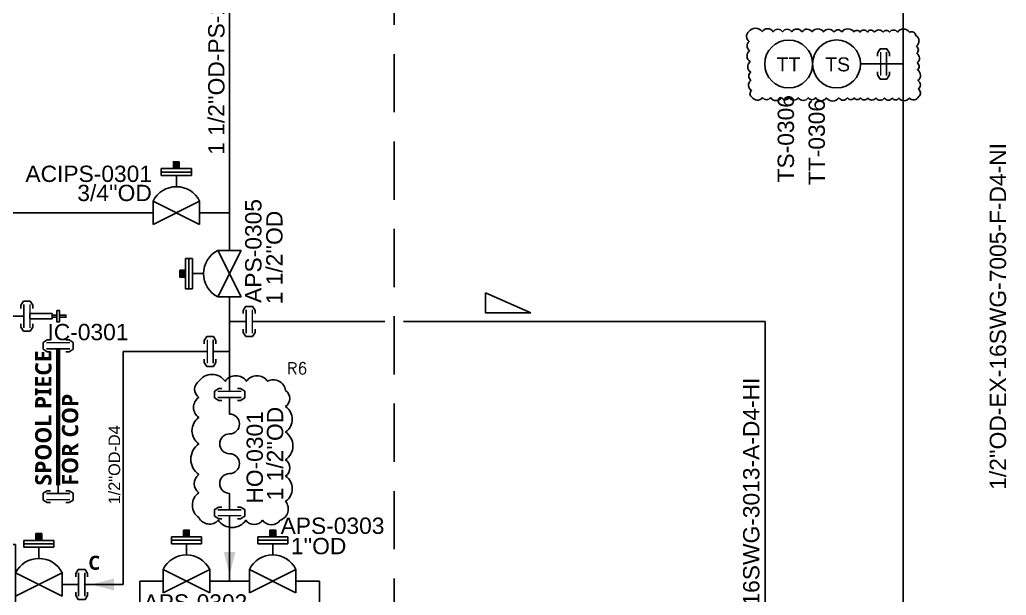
# Model space of a CAD drawing. Header units: millimetres. Extents: x -6754 to 5895, y -4820 to 1016.
# Drawn here: x -2073.1 to -1861.3, y -1598.4 to -1474.9 of the extents above; entities that cross this region are included whole.
import ezdxf

# ---------------------------------------------------------------- set-up
doc = ezdxf.new("R2010")
doc.units = ezdxf.units.MM
doc.linetypes.add('HIDDEN', pattern=[0.375, 0.25, -0.125])
doc.layers.get('0').update_dxf_attribs({"linetype": 'CONTINUOUS'})
for name, color, linetype in [('A---SIGLD-CONN-EL', 7, 'CONTINUOUS'), ('E---INDID------', 7, 'CONTINUOUS'), ('E---INDID-TEXT-25-35', 2, 'CONTINUOUS'), ('P---PEQID------', 7, 'CONTINUOUS'), ('P---PEQID-TEXT-25-35', 2, 'CONTINUOUS'), ('P---PFLGD------', 7, 'CONTINUOUS'), ('P---PHOSD-TEXT-25-35', 2, 'CONTINUOUS'), ('P---PLINB-CIPS112', 7, 'CONTINUOUS'), ('P---PLINB-N201', 7, 'CONTINUOUS'), ('P---PLINB-P190', 7, 'CONTINUOUS'), ('P---PLINB-P258', 7, 'CONTINUOUS'), ('P---PLINB-PRO012', 7, 'CONTINUOUS'), ('P---PLINB-PS102', 7, 'CONTINUOUS'), ('P---PLINB-PS104', 7, 'CONTINUOUS'), ('P---PLINB-PS124', 7, 'CONTINUOUS'), ('P---PLIND-TEXT-25-35', 2, 'CONTINUOUS'), ('P---PVL3D-TEXT-25-35', 2, 'CONTINUOUS'), ('P---PVLSD-TEXT-18-25', 3, 'CONTINUOUS'), ('P---PVLSD-TEXT-25-35', 2, 'CONTINUOUS'), ('P---TANKB-V03', 7, 'CONTINUOUS'), ('VALVE', 6, 'CONTINUOUS')]:
    doc.layers.add(name, color=color, linetype=linetype)
doc.styles.add('ROMANS', font='romans.shx')
doc.styles.add('ROMANT', font='romant.shx')
doc.styles.get("Standard").update_dxf_attribs({"font": 'arial.ttf'})

# ---------------------------------------------------------------- blocks, each defined once
blk = doc.blocks.new('rgyjryjyfrjfhjgfgj')
at = {"color": 0, "linetype": 'ByBlock'}
for p, q in [((716.48, 396.87), (717.39, 397.41)), ((717.39, 397.41), (718.05, 397.41)), ((722.07, 397.41), (721.4, 397.41)), ((722.97, 396.87), (722.07, 397.41)), ((722.97, 395.42), (722.97, 396.87)), ((716.48, 395.42), (717.39, 394.88)), ((717.39, 394.88), (718.05, 394.88)), ((722.07, 394.88), (721.4, 394.88)), ((722.97, 395.42), (722.07, 394.88))]:
    blk.add_line(p, q, dxfattribs=at)
at = {"color": 6, "linetype": 'ByBlock'}
blk.add_line((719.73, 391.95), (719.73, 395.48), dxfattribs=at)
at = {"color": 1, "linetype": 'ByBlock', "lineweight": 15}
blk.add_lwpolyline([(717.23, 396.8), (722.23, 396.8)], dxfattribs=at)
at = {"color": 6, "linetype": 'ByBlock'}
blk.add_lwpolyline([(717.23, 395.48), (722.23, 395.48)], dxfattribs=at)
blk = doc.blocks.new('phi_15825218758')
at = {"color": 0, "linetype": 'ByBlock'}
blk.add_line((-3.24, 3.47), (-3.24, 4.92), dxfattribs=at)
blk.add_blockref('rgyjryjyfrjfhjgfgj', (-719.73, -391.95), dxfattribs=at)
at = {"flags": 1}
for p, rotation in [((0, 4.85), 90), ((0, 0), 270)]:
    blk.add_attdef('PHI_CONNECTIONPOINT', p, '', height=0.1, rotation=rotation, dxfattribs=at)
blk = doc.blocks.new('ADV')
at = {"color": 6}
blk.add_arc((1709.4, 811.99), 5.59, 26.5651, 153.4349, dxfattribs=at)
at = {"layer": 'VALVE'}
for p, q in [((1706.18, 821.46), (1712.63, 821.46)), ((1706.18, 821.46), (1706.18, 819.98)), ((1706.18, 820.72), (1712.63, 820.72)), ((1706.18, 819.98), (1712.63, 819.98)), ((1709.4, 817.58), (1709.4, 819.98)), ((1712.63, 821.46), (1712.63, 819.98)), ((1704.4, 814.49), (1704.4, 809.49)), ((1714.4, 814.49), (1704.4, 809.49)), ((1704.4, 814.49), (1714.4, 809.49)), ((1714.4, 814.49), (1714.4, 809.49))]:
    blk.add_line(p, q, dxfattribs=at)
blk = doc.blocks.new('phi_15863337301')
at = {"color": 0, "linetype": 'ByBlock'}
blk.add_blockref('ADV', (-1709.4, -811.99), dxfattribs=at)
at = {"flags": 1}
blk.add_attdef('PHI_CONNECTIONPOINT', (-5, 0), '', height=0.1, rotation=180, dxfattribs=at)
for tag, p in [('PHI_INSERTPOINT', (0, 0)), ('PHI_CONNECTIONPOINT', (5, 0))]:
    blk.add_attdef(tag, p, '', height=0.1, dxfattribs=at)
for tag, p in [('PRJ_TAG_B', (-8.12, -5.93)), ('DNCALC', (-3.96, -9.44))]:
    blk.add_attdef(tag, p, '', height=2.5)
blk = doc.blocks.new('phi_158624437617')
at = {"color": 0, "linetype": 'ByBlock'}
blk.add_line((-3.24, 3.47), (-3.24, 4.92), dxfattribs=at)
blk.add_blockref('rgyjryjyfrjfhjgfgj', (-719.73, -391.95), dxfattribs=at)
at = {"flags": 1}
for p, rotation in [((0, 4.85), 90), ((0, 0), 270)]:
    blk.add_attdef('PHI_CONNECTIONPOINT', p, '', height=0.1, rotation=rotation, dxfattribs=at)
blk = doc.blocks.new('hhg')
at = {"color": 6}
for centre, start, end in [((385.22, 231.26), 0, 180), ((395.86, 231.26), 0, 180), ((390.54, 231.26), 180, 0), ((401.18, 231.26), 180, 0)]:
    blk.add_arc(centre, 2.66, start, end, dxfattribs=at)
blk = doc.blocks.new('phi_158624461021')
at = {"color": 0, "linetype": 'ByBlock', "xscale": 0.8, "yscale": 0.8, "zscale": 0.8}
blk.add_blockref('hhg', (-306.05, -185.01), dxfattribs=at)
for tag, p, height in [('CODE', (2.57, 8.01), 3.5), ('DN', (4.94, 3.52), 3.5), ('DNCALC', (4.94, 3.52), 2)]:
    blk.add_attdef(tag, p, '', height=height)
at = {"flags": 1}
blk.add_attdef('PHI_CONNECTIONPOINT', (0, 0), '', height=0.08, rotation=180, dxfattribs=at)
blk.add_attdef('PHI_CONNECTIONPOINT', (17.03, 0), '', height=0.08, dxfattribs=at)
blk = doc.blocks.new('icc')
at = {"color": 0, "linetype": 'ByBlock'}
for points in [[(253.08, 350.51), (257.85, 350.51), (257.85, 349.41), (253.08, 349.41)], [(258.86, 350.2), (257.85, 350.2), (257.85, 349.71), (258.86, 349.71)], [(258.86, 351.15), (259.47, 351.15), (259.47, 348.77), (258.86, 348.77)], [(259.47, 350.2), (260.84, 350.2), (260.84, 349.71), (259.47, 349.71)]]:
    blk.add_lwpolyline(points, close=True, dxfattribs=at)
blk = doc.blocks.new('phi_15578922970')
at = {"color": 0, "linetype": 'ByBlock'}
blk.add_blockref('icc', (-253.08, -349.96), dxfattribs=at)
at = {"ltscale": 10, "flags": 1}
blk.add_attdef('PHI_CONNECTIONPOINT', (0, 0), '', height=0.1, rotation=180, dxfattribs=at)
blk = doc.blocks.new('phi_15863337230')
at = {"color": 0, "linetype": 'ByBlock'}
blk.add_blockref('ADV', (-1709.4, -811.99), dxfattribs=at)
at = {"flags": 1}
blk.add_attdef('PHI_CONNECTIONPOINT', (-5, 0), '', height=0.1, rotation=180, dxfattribs=at)
for tag, p in [('PHI_INSERTPOINT', (0, 0)), ('PHI_CONNECTIONPOINT', (5, 0))]:
    blk.add_attdef(tag, p, '', height=0.1, dxfattribs=at)
for tag, p in [('PRJ_TAG_B', (-8.12, -5.93)), ('DNCALC', (-3.96, -9.44))]:
    blk.add_attdef(tag, p, '', height=2.5)
blk = doc.blocks.new('3WAY')
at = {"color": 5, "linetype": 'ByBlock'}
for p, q in [((3182.77, -963.17), (3183.68, -962.63)), ((3182.77, -964.62), (3182.77, -963.17)), ((3183.68, -962.63), (3184.34, -962.63)), ((3188.35, -962.63), (3187.69, -962.63)), ((3189.26, -963.17), (3188.35, -962.63)), ((3189.26, -964.62), (3189.26, -963.17)), ((3182.77, -964.62), (3183.68, -965.16)), ((3183.68, -965.16), (3184.34, -965.16)), ((3186.01, -968.09), (3186.01, -964.56)), ((3188.35, -965.16), (3187.69, -965.16)), ((3189.26, -964.62), (3188.35, -965.16)), ((3176.55, -969.86), (3176.55, -976.32)), ((3176.55, -969.86), (3178.03, -969.86)), ((3177.29, -969.86), (3177.29, -976.32)), ((3178.03, -969.86), (3178.03, -976.32)), ((3188.51, -968.09), (3183.51, -968.09)), ((3188.51, -978.09), (3183.51, -968.09)), ((3188.51, -968.09), (3183.51, -978.09)), ((3180.42, -973.09), (3178.03, -973.09)), ((3176.55, -976.32), (3178.03, -976.32)), ((3191.86, -978.09), (3180.17, -978.09)), ((3180.17, -978.09), (3180.17, -995.29)), ((3188.51, -978.09), (3183.51, -978.09)), ((3191.86, -995.29), (3191.86, -978.09)), ((3193.63, -977.23), (3200.08, -977.23)), ((3193.63, -977.23), (3193.63, -978.71)), ((3193.63, -977.97), (3200.08, -977.97)), ((3200.08, -977.23), (3200.08, -978.71)), ((3193.63, -978.71), (3200.08, -978.71)), ((3196.86, -981.1), (3196.86, -978.71)), ((3191.86, -984.19), (3191.86, -989.19)), ((3201.85, -984.19), (3191.86, -989.19)), ((3191.86, -984.19), (3201.85, -989.19)), ((3201.85, -984.19), (3201.85, -989.19)), ((3205.32, -983.45), (3204.78, -984.35)), ((3204.78, -984.35), (3204.78, -985.02)), ((3205.32, -983.45), (3206.78, -983.45)), ((3206.78, -983.45), (3207.32, -984.35)), ((3207.32, -984.35), (3207.32, -985.02)), ((3201.85, -986.69), (3205.39, -986.69)), ((3204.78, -989.03), (3204.78, -988.37)), ((3205.32, -989.94), (3204.78, -989.03)), ((3206.78, -989.94), (3207.32, -989.03)), ((3207.32, -989.03), (3207.32, -988.37)), ((3205.32, -989.94), (3206.78, -989.94)), ((3180.17, -995.29), (3191.86, -995.29)), ((3186.01, -995.29), (3186.01, -998.83)), ((3182.77, -998.76), (3183.68, -998.22)), ((3182.77, -998.76), (3182.77, -1000.21)), ((3183.68, -998.22), (3184.34, -998.22)), ((3188.35, -998.22), (3187.69, -998.22)), ((3189.26, -998.76), (3188.35, -998.22)), ((3189.26, -998.76), (3189.26, -1000.21)), ((3182.77, -1000.21), (3183.68, -1000.75)), ((3183.68, -1000.75), (3184.34, -1000.75)), ((3188.35, -1000.75), (3187.69, -1000.75)), ((3189.26, -1000.21), (3188.35, -1000.75))]:
    blk.add_line(p, q, dxfattribs=at)
for points in [[(3188.51, -963.24), (3183.51, -963.24)], [(3188.51, -964.56), (3183.51, -964.56)], [(3205.39, -989.19), (3205.39, -984.19)], [(3206.71, -989.19), (3206.71, -984.19)], [(3183.51, -998.83), (3188.51, -998.83)], [(3183.51, -1000.15), (3188.51, -1000.15)]]:
    blk.add_lwpolyline(points, dxfattribs=at)
for centre, start, end in [((3186.01, -973.09), 116.5651, 243.4349), ((3196.86, -986.69), 26.5651, 153.4349)]:
    blk.add_arc(centre, 5.59, start, end, dxfattribs=at)
blk = doc.blocks.new('phi_16778209914')
at = {"color": 0, "linetype": 'ByBlock'}
blk.add_blockref('3WAY', (-3186.01, 973.24), dxfattribs=at)
for tag, p in [('CODE', (-13.36, 0.43)), ('DNCALC', (-14.25, -3.71))]:
    blk.add_attdef(tag, p, '', height=3.5)
at = {"flags": 1}
for tag, p in [('PHI_CONNECTIONPOINT', (0, 0)), ('PHI_INSERTPOINT', (0, 0)), ('PHI_CONNECTIONPOINT', (0, -36.91))]:
    blk.add_attdef(tag, p, '', height=0.1, rotation=270, dxfattribs=at)
at = {"style": 'ROMANT'}
blk.add_attdef('P_NAME', (-3.19, -14.7), '', height=3.5, dxfattribs=at)
at = {"flags": 1}
blk.add_attdef('PHI_CONNECTIONPOINT', (20.69, -13.45), '', height=0.1, dxfattribs=at)
blk = doc.blocks.new('A$C66D9105F')
at = {"color": 5}
for p, q in [((0, 0), (0, 4.35)), ((9.77, 0), (0, 4.35)), ((0, 0), (9.77, 0))]:
    blk.add_line(p, q, dxfattribs=at)
blk = doc.blocks.new('phi_16765199690')
at = {"color": 0, "linetype": 'ByBlock'}
blk.add_blockref('ADV', (-1709.4, -811.99), dxfattribs=at)
at = {"flags": 1}
blk.add_attdef('PHI_CONNECTIONPOINT', (-5, 0), '', height=0.1, rotation=180, dxfattribs=at)
for tag, p in [('PHI_INSERTPOINT', (0, 0)), ('PHI_CONNECTIONPOINT', (5, 0))]:
    blk.add_attdef(tag, p, '', height=0.1, dxfattribs=at)
at = {"color": 7}
for tag, p in [('PRJ_TAG_B', (-12.54, -6.47)), ('DNCALC', (-8.39, -11.88))]:
    blk.add_attdef(tag, p, '', height=3.5, dxfattribs=at)
blk = doc.blocks.new('phi_158252426326')
at = {"color": 0, "linetype": 'ByBlock'}
blk.add_line((-4.27, 0), (1.56, 0), dxfattribs=at)
blk.add_circle((-9.41, 0), 5.14, dxfattribs=at)
blk.add_text('TS', height=3, dxfattribs=at).set_placement((-11.86, -1.59))
blk.add_attdef('DEVICE', (-13.49, 5.97), '', height=3.5)
at = {"flags": 1}
for tag in ['PHI_CONNECTIONPOINT', 'PHI_INSERTPOINT']:
    blk.add_attdef(tag, (-16.11, -0.29), '', height=0.1, dxfattribs=at)
blk = doc.blocks.new('phi_158252436928')
at = {"color": 0, "linetype": 'ByBlock'}
blk.add_circle((-5.14, 0), 5.14, dxfattribs=at)
blk.add_text('TT', height=3, rotation=359.9879, dxfattribs=at).set_placement((-7.75, -1.58))
at = {"flags": 1}
for tag in ['PHI_CONNECTIONPOINT', 'PHI_INSERTPOINT']:
    blk.add_attdef(tag, (0, 0), '', height=0.1, rotation=359.9879, dxfattribs=at)
blk.add_attdef('DEVICE', (-12.28, -9.32), '', height=3.5)

msp = doc.modelspace()

# ---------------------------------------------------------------- hatches: boundary and pattern name
h = msp.add_hatch(color=1)
h.dxf.hatch_style = 1
h.paths.add_polyline_path([(-2040.11, -1506.87), (-2040.11, -1505.42), (-2038.87, -1505.42), (-2038.87, -1506.87)])
h = msp.add_hatch(color=1)
h.dxf.hatch_style = 1
h.paths.add_polyline_path([(-2037.52, -1530.13), (-2037.52, -1528.68), (-2038.76, -1528.68), (-2038.76, -1530.13)])
h = msp.add_hatch(color=1)
h.dxf.hatch_style = 1
h.paths.add_polyline_path([(-2036.73, -1585.89), (-2036.73, -1584.44), (-2037.96, -1584.44), (-2037.96, -1585.89)])
h = msp.add_hatch(color=1)
h.dxf.hatch_style = 1
h.paths.add_polyline_path([(-2018.15, -1585.89), (-2018.15, -1584.44), (-2019.39, -1584.44), (-2019.39, -1585.89)])
h = msp.add_hatch(color=1)
h.dxf.hatch_style = 1
h.paths.add_polyline_path([(-2068.4, -1586.63), (-2068.4, -1585.18), (-2069.64, -1585.18), (-2069.64, -1586.63)])

# ---------------------------------------------------------------- linework, layer by layer
at = {"color": 1}
for points in [[(-1916.58, -1477.48, 0.520567), (-1916.49, -1479.58, 0.520567), (-1916.4, -1481.55, 0.520567), (-1916.29, -1483.93, 0.520567), (-1916.18, -1486.19, 0.520567), (-1916.11, -1487.91, 0.520567), (-1916, -1490.14, 0.520567), (-1915.94, -1491.52, 0.520567), (-1913.62, -1491.65, 0.520567), (-1911.94, -1491.65, 0.520567), (-1909.54, -1491.66, 0.520567), (-1907.88, -1491.67, 0.520567), (-1905.95, -1491.68, 0.520567), (-1903.82, -1491.68, 0.520567), (-1902.22, -1491.69, 0.520567), (-1899.89, -1491.7, 0.520567), (-1897.25, -1491.71, 0.520567), (-1895.39, -1491.71, 0.520567), (-1893.95, -1491.72, 0.520567), (-1892.57, -1491.72, 0.520567), (-1891.02, -1491.73, 0.520567), (-1889.3, -1491.74, 0.520567), (-1887.49, -1491.74, 0.520567), (-1885.76, -1491.75, 0.520567), (-1884.35, -1491.75, 0.520567), (-1882.13, -1491.76, 0.520567), (-1880.1, -1491.43, 0.520567), (-1880.18, -1489.83, 0.520567), (-1880.26, -1488, 0.520567), (-1880.37, -1485.68, 0.520567), (-1880.43, -1484.2, 0.520567), (-1880.53, -1482.13, 0.520567), (-1880.6, -1480.63, 0.520567), (-1880.7, -1478.33, 0.520567), (-1882.08, -1477.61, 0.520567), (-1884.68, -1477.6, 0.520567), (-1886.35, -1477.59, 0.520567), (-1887.76, -1477.59, 0.520567), (-1889.59, -1477.58, 0.520567), (-1891.13, -1477.57, 0.520567), (-1892.67, -1477.57, 0.520567), (-1894.01, -1477.56, 0.520567), (-1896.56, -1477.55, 0.520567), (-1898.31, -1477.55, 0.520567), (-1900.52, -1477.54, 0.520567), (-1902.97, -1477.53, 0.520567), (-1905.16, -1477.52, 0.520567), (-1907.36, -1477.51, 0.520567), (-1909.36, -1477.51, 0.520567), (-1911.35, -1477.5, 0.520567), (-1913.74, -1477.49, 0.520567)], [(-2034.67, -1552.49, 0.520567), (-2034.67, -1555.95, 0.520567), (-2034.67, -1560.28, 0.520567), (-2034.67, -1565.92, 0.520567), (-2034.67, -1572.53, 0.520567), (-2034.67, -1576.41, 0.520567), (-2034.67, -1581.75, 0.520567), (-2030.5, -1582.31, 0.520567), (-2024.54, -1582.31, 0.520567), (-2021, -1582.31, 0.520567), (-2017.19, -1582.31, 0.520567), (-2016.04, -1578.25, 0.520567), (-2016.04, -1572.82, 0.520567), (-2016.04, -1569.36, 0.520567), (-2016.04, -1563.38, 0.520567), (-2016.04, -1557.91, 0.520567), (-2016.04, -1554.47, 0.520567), (-2019.91, -1552.49, 0.520567), (-2024.42, -1552.49, 0.520567), (-2029.01, -1552.49, 0.520567)]]:
    msp.add_lwpolyline(points, format="xyb", close=True, dxfattribs=at)
for points in [[(-2038.87, -1505.42), (-2040.11, -1505.42), (-2040.11, -1506.87), (-2038.87, -1506.87)], [(-2038.76, -1528.68), (-2037.52, -1528.68), (-2037.52, -1530.13), (-2038.76, -1530.13)], [(-2037.96, -1584.44), (-2036.73, -1584.44), (-2036.73, -1585.89), (-2037.96, -1585.89)], [(-2019.39, -1584.44), (-2018.15, -1584.44), (-2018.15, -1585.89), (-2019.39, -1585.89)], [(-2069.64, -1585.18), (-2068.4, -1585.18), (-2068.4, -1586.63), (-2069.64, -1586.63)]]:
    msp.add_lwpolyline(points, close=True, dxfattribs=at)
at = {"linetype": 'HIDDEN', "ltscale": 50, "const_width": 1}
msp.add_lwpolyline([(-2064.87, -1545.57), (-2064.87, -1574.82)], dxfattribs=at)
at = {"layer": 'A---SIGLD-CONN-EL', "color": 7, "linetype": 'HIDDEN', "ltscale": 50}
msp.add_lwpolyline([(-1992.7, -1426.04), (-1992.7, -1623.94)], dxfattribs=at)
at = {"layer": 'P---PLINB-CIPS112', "color": 62, "linetype": 'Continuous', "ltscale": 0.1}
for points in [[(-2032.91, -1546.12), (-2050.94, -1546.12)], [(-2050.94, -1546.12), (-2050.94, -1596.1)], [(-2050.94, -1596.1), (-2059.16, -1596.1)]]:
    msp.add_lwpolyline(points, dxfattribs=at)
at = {"layer": 'P---PLINB-CIPS112', "color": 62, "linetype": 'ByBlock'}
msp.add_solid([(-2057.91, -1596.1), (-2052.91, -1594.85), (-2052.91, -1597.35)], dxfattribs=at)
at = {"layer": 'P---PLINB-P258', "color": 62, "linetype": 'Continuous', "ltscale": 0.1}
for points in [[(-2044.49, -1516.34), (-2077.86, -1516.34)], [(-2028.06, -1516.34), (-2034.49, -1516.34)]]:
    msp.add_lwpolyline(points, dxfattribs=at)
at = {"layer": 'P---PLINB-PRO012', "color": 4, "linetype": 'Continuous', "ltscale": 0.1}
msp.add_lwpolyline([(-1883.43, -1304.49), (-1883.43, -1674.21)], dxfattribs=at)
at = {"layer": 'P---PLINB-PS102', "color": 32, "linetype": 'Continuous', "ltscale": 0.1}
for points in [[(-2028.06, -1212.62), (-2028.06, -1516.34)], [(-2028.06, -1516.34), (-2028.06, -1524.41)], [(-2028.06, -1534.41), (-2028.06, -1539.67)], [(-2028.06, -1539.67), (-2028.06, -1550.82)], [(-2028.06, -1550.82), (-2028.06, -1554.67)], [(-2028.06, -1581.41), (-2028.06, -1595.35)], [(-2042.34, -1595.35), (-2047.34, -1595.35)], [(-2047.34, -1595.35), (-2047.34, -1633.89)], [(-2028.06, -1595.35), (-2032.34, -1595.35)]]:
    msp.add_lwpolyline(points, dxfattribs=at)
at = {"layer": 'P---PLINB-PS102', "color": 32, "linetype": 'ByBlock'}
msp.add_solid([(-2028.06, -1594.1), (-2029.31, -1589.1), (-2026.81, -1589.1)], dxfattribs=at)
at = {"layer": 'P---PLINB-PS104', "color": 32, "linetype": 'Continuous', "ltscale": 0.1}
for points in [[(-2028.06, -1595.35), (-2023.81, -1595.35)], [(-2013.81, -1595.35), (-2008.78, -1595.35)], [(-2008.78, -1595.35), (-2008.78, -1633.89)]]:
    msp.add_lwpolyline(points, dxfattribs=at)
at = {"layer": 'P---PLINB-PS124', "color": 32, "linetype": 'Continuous', "ltscale": 0.1}
for points in [[(-2023.2, -1539.67), (-1994.7, -1539.67)], [(-1990.7, -1539.67), (-1913.07, -1539.67)], [(-1913.07, -1539.67), (-1913.07, -1653.52)]]:
    msp.add_lwpolyline(points, dxfattribs=at)

# ---------------------------------------------------------------- block references
msp.add_blockref('A$C66D9105F', (-1973.12, -1537.84))
at = {"layer": 'E---INDID------'}
ref = msp.add_blockref('phi_158252436928', (-1902.88, -1484.43), dxfattribs=at)
ref.add_attrib('DEVICE', 'TT-0306', (-1900.25, -1510.42), dxfattribs={"layer": 'E---INDID-TEXT-25-35', "color": 7, "height": 3.5, "rotation": 90})
at = {"layer": 'P---PEQID------'}
msp.add_blockref('phi_15578922970', (-2070.95, -1538.53), dxfattribs=at)
at = {"layer": 'P---PFLGD------', "rotation": 270.0000000000043}
msp.add_blockref('phi_15825218758', (-2075.8, -1538.53), dxfattribs=at)
at = {"layer": 'P---PLINB-CIPS112'}
ref = msp.add_blockref('phi_16778209914', (-2079.86, -1582.64), dxfattribs=at)
ref.add_attrib('CODE', 'BV-0302', (-2105.98, -1594.5), dxfattribs={"layer": 'P---PVL3D-TEXT-25-35', "color": 7, "height": 3.5})
ref.add_attrib('P_NAME', 'BV', (-2083.05, -1597.35), dxfattribs={"layer": 'P---PVL3D-TEXT-25-35', "color": 7, "height": 3.5, "style": 'ROMANT'})
at = {"layer": 'P---PLINB-N201', "xscale": -1}
msp.add_blockref('phi_15825218758', (-2064.87, -1549.1), dxfattribs=at)
at = {"layer": 'P---PLINB-N201', "rotation": 180}
msp.add_blockref('phi_15825218758', (-2064.87, -1573.05), dxfattribs=at)
at = {"layer": 'P---PLINB-P190'}
ref = msp.add_blockref('phi_158252426326', (-1888.33, -1484.42), dxfattribs=at)
ref.add_attrib('DEVICE', 'TS-0306', (-1906.88, -1509.85), dxfattribs={"layer": 'E---INDID-TEXT-25-35', "color": 7, "height": 3.5, "rotation": 90})
at = {"layer": 'P---PLINB-P190', "xscale": -1, "rotation": 90}
msp.add_blockref('phi_15825218758', (-1883.47, -1484.42), dxfattribs=at)
at = {"layer": 'P---PLINB-PS102'}
for name, p, rotation in [('phi_15825218758', (-2028.06, -1539.67), 270), ('phi_158624437617', (-2028.06, -1576.55), 180)]:
    msp.add_blockref(name, p, dxfattribs=dict(at, rotation=rotation))
at = {"layer": 'P---PLINB-PS102', "xscale": -1, "rotation": 90}
msp.add_blockref('phi_15825218758', (-2028.06, -1546.12), dxfattribs=at)
at = {"layer": 'P---PLINB-PS102', "xscale": -1}
msp.add_blockref('phi_158624437617', (-2028.06, -1559.53), dxfattribs=at)
at = {"layer": 'P---PLINB-PS102'}
ref = msp.add_blockref('phi_158624461021', (-2028.06, -1576.55), dxfattribs=dict(at, rotation=90))
ref.add_attrib('DN', "1 1/2''OD", (-2016.55, -1578.05), dxfattribs={"layer": 'P---PHOSD-TEXT-25-35', "color": 7, "height": 3.5, "rotation": 90})
ref.add_attrib('CODE', 'HO-0301', (-2020.92, -1578.74), dxfattribs={"layer": 'P---PHOSD-TEXT-25-35', "color": 7, "height": 3.5, "rotation": 90})
at = {"layer": 'P---TANKB-V03', "extrusion": (0, -4.93038e-32, -1)}
ref = msp.add_blockref('phi_15863337230', (2039.49, -1516.34), dxfattribs=dict(at, zscale=-1))
ref.add_attrib('DNCALC', "3/4''OD", (-2060.76, -1513.84), dxfattribs={"layer": 'P---PVLSD-TEXT-18-25', "color": 7, "height": 3.5})
ref.add_attrib('PRJ_TAG_B', 'ACIPS-0301', (-2071.9, -1509.74), dxfattribs={"layer": 'P---PVLSD-TEXT-18-25', "color": 7, "height": 3.5})
at = {"layer": 'P---TANKB-V03', "extrusion": (-4.68864e-32, 1.22465e-16, -1)}
ref = msp.add_blockref('phi_16765199690', (2028.06, -1529.41), dxfattribs=dict(at, rotation=270))
ref.add_attrib('DNCALC', "1 1/2''OD", (-2016.7, -1535.99), dxfattribs={"layer": 'P---PVLSD-TEXT-25-35', "color": 7, "height": 3.5, "rotation": 90})
ref.add_attrib('PRJ_TAG_B', 'APS-0305', (-2021.22, -1535.69), dxfattribs={"layer": 'P---PVLSD-TEXT-25-35', "color": 7, "height": 3.5, "rotation": 90})
at = {"layer": 'P---TANKB-V03'}
ref = msp.add_blockref('phi_15863337301', (-2018.81, -1595.35), dxfattribs=dict(at, zscale=-1))
ref.add_attrib('DNCALC', "1''OD", (-2014.91, -1589.6), dxfattribs={"layer": 'P---PVLSD-TEXT-18-25', "color": 7, "height": 3.5})
ref.add_attrib('PRJ_TAG_B', 'APS-0303', (-2017.1, -1585.24), dxfattribs={"layer": 'P---PVLSD-TEXT-18-25', "color": 7, "height": 3.5})
at = {"layer": 'P---TANKB-V03', "extrusion": (1.22465e-16, -4.89859e-16, -1)}
ref = msp.add_blockref('phi_15863337301', (2037.34, -1595.35), dxfattribs=at)
ref.add_attrib('DNCALC', "1''OD", (-2046.97, -1606.04), dxfattribs={"layer": 'P---PVLSD-TEXT-18-25', "color": 7, "height": 3.5})
ref.add_attrib('PRJ_TAG_B', 'APS-0302', (-2046.55, -1601.7), dxfattribs={"layer": 'P---PVLSD-TEXT-18-25', "color": 7, "height": 3.5})

# ---------------------------------------------------------------- texts
at = {"char_height": 3.5, "attachment_point": 1, "rotation": 90, "style": 'ROMANS'}
for s, insert in [('{\\fSegoe UI Semibold|b0|i0|c0|p34;SPOOL PIECE}', (-2069.81, -1574.89)), ('{\\fSegoe UI Semibold|b0|i0|c0|p34;FOR COP}', (-2064.06, -1574.89))]:
    msp.add_mtext_dynamic_manual_height_columns(s, width=64.4856, gutter_width=0.5, heights=[-3.62], dxfattribs=dict(at, insert=insert))
at = {"attachment_point": 1}
for s, width, gutter_width, heights, insert, char_height, style in [('R6', 2.6741, 12.5, [-2.5], (-2015.76, -1548.47), 2.5, 'ROMANT'), ('{\\fSegoe UI Semibold|b0|i0|c0|p34;C}', 64.4856, 0.5, [-3.1], (-2058.38, -1589.93), 3, 'ROMANS')]:
    msp.add_mtext_dynamic_manual_height_columns(s, width=width, gutter_width=gutter_width, heights=heights, dxfattribs=dict(at, insert=insert, char_height=char_height, style=style))
at = {"insert": (-2054.06, -1578.9), "char_height": 2.5, "attachment_point": 1, "rotation": 90}
msp.add_mtext_dynamic_manual_height_columns('\\A1;1/2"OD-D4', width=58.7469, gutter_width=12.5, heights=[-2.59], dxfattribs=at)
at = {"layer": 'P---PEQID-TEXT-25-35', "color": 7}
msp.add_text('IC-0301', height=3.5, dxfattribs=at).set_placement((-2067.17, -1543.69))
at = {"layer": 'P---PLIND-TEXT-25-35', "color": 7}
for s, p in [("1 1/2''OD-PS-16SWG-3012-A-D4-HI", (-2029.16, -1503.91)), ("1/2''OD-EX-16SWG-7005-F-D4-NI", (-1861.35, -1575.78)), ("1/2''OD-PS-16SWG-3013-A-D4-HI", (-1914.31, -1626.39))]:
    msp.add_text(s, height=3.5, rotation=90, dxfattribs=at).set_placement(p)

doc.saveas('drawing.dxf')
